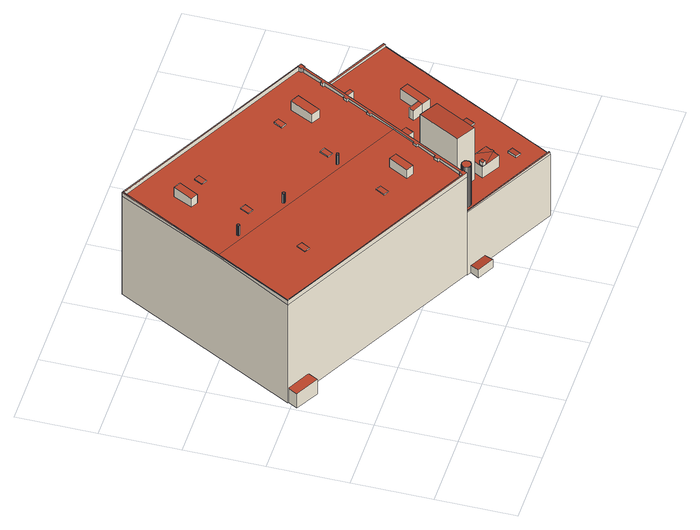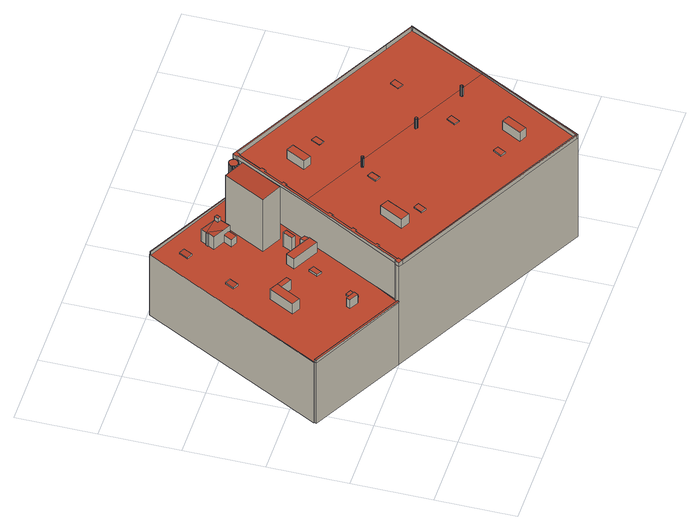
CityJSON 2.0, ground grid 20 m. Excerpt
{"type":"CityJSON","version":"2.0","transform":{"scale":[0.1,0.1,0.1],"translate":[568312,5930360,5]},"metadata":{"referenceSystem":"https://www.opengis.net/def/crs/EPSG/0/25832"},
"CityObjects":{
"building1":{"type":"Building","attributes":{"Grundfläche 2D":"4594.056048","Grundhöhe NN":"5.287"},"children":["building1-1","building1-2","building1-3","building1-4","building1-5","building1-6","building1-7","building1-8","building1-9","building1-10","building1-11","building1-12","building1-13","building1-14","building1-15","building1-16","building1-17","building1-18","building1-19","building1-20","building1-21"],"geometry":[{"type":"MultiSurface","lod":"3","boundaries":[[[0,1,2,3]],[[4,5,6,7,8,9,10,11,12,13,14,15,16,17,18,19,20,21,22,23,24,25,26,27,28,29,30,31,32,33,34,35,36,37,38,39,40,41,42,43,44,45,46,47,48,49,50,51]],[[52,53,54,55]],[[44,43,9,8]],[[56,57,58,59]],[[60,61,62,63,64,65,66,67,68,69,70,71,72,73,74,75,76,77,78,79],[80,81,82,83]],[[84,85,86,87,88,61,60,89,90,91,92,93,94,95,96,97,98,99,100],[101,102,103,104],[105,106,107,108]],[[109,110,111]],[[112,113,114]],[[115,116,117,118,119,120,121,122,123,111,110,124,114,113],[125,126,127,128],[129,130,131,132,133,134,135,136,137,138],[139,140,141,142,143],[144,145,146,147,148]],[[120,122,121]],[[149,150,151,152]],[[153,154,155,156]],[[157,158,159]],[[160,161,159,158,162,163],[164,165,166,167,168]],[[169,162,158,170,171,172]],[[173,174,175,176]],[[177,178,179,180,181]],[[182,183,184,185]],[[186,187,188,189,190]],[[3,2,101,104]],[[104,103,0,3]],[[1,0,103,102]],[[102,101,2,1]],[[191,192,193,46,45]],[[193,194,195,196,49,48,47,46]],[[196,197,50,49]],[[51,50,197,198]],[[198,199,200,201,5,4,51]],[[201,202,6,5]],[[203,7,6,202]],[[203,204,8,7]],[[9,87,86,10]],[[11,10,86,85]],[[85,84,12,11]],[[13,12,84,100]],[[100,99,14,13]],[[15,14,99,98]],[[98,97,16,15]],[[17,16,97,96]],[[96,95,18,17]],[[19,18,95,94]],[[20,19,94,93]],[[21,20,93,92]],[[92,91,22,21]],[[23,22,91,90]],[[90,89,24,23]],[[79,25,24,89,60]],[[79,78,26,25]],[[27,26,78,77]],[[77,76,28,27]],[[28,76,75,29]],[[75,74,30,29]],[[72,71,33,32,31,30,74,73]],[[71,70,34,33]],[[35,34,70,69]],[[36,35,69,68]],[[68,67,37,36]],[[37,67,66,38]],[[66,65,39,38]],[[65,64,40,39]],[[64,63,41,40]],[[42,41,63,62]],[[42,62,61,88,43]],[[205,191,45,44]],[[55,54,105,108]],[[52,55,108,107]],[[53,52,107,106]],[[54,53,106,105]],[[204,205,44,8]],[[9,43,88,87]],[[59,58,80,83]],[[83,82,56,59]],[[57,56,82,81]],[[81,80,58,57]],[[123,122,149,152]],[[122,206,150,149]],[[151,150,206,207]],[[156,155,127,126]],[[153,156,126,125]],[[153,125,128,154]],[[155,154,128,127]],[[161,138,137,157,159]],[[158,157,137,136]],[[136,135,170,158]],[[135,134,171,170]],[[134,133,172,171]],[[169,172,133,132]],[[130,129,163,162,169,132,131,208,209]],[[129,138,161,160,163]],[[174,173,210,211,140,139]],[[139,143,175,174]],[[176,175,143,142]],[[141,210,173,176,142]],[[145,178,177,146]],[[144,148,180,179]],[[148,147,181,180]],[[147,146,177,181]],[[190,212,213,116,214,196,195,194,193,215,216,187,186]],[[115,113,197,196,214,116]],[[197,113,112,198]],[[124,110,109,201,200,199,198,112,114]],[[201,109,111,202]],[[202,111,123,152,151,207,217,203]],[[191,205,204,203,217,218]],[[193,192,191,218,215]],[[185,184,219,220]],[[182,185,220,221]],[[183,182,221,222]],[[117,116,213,223]],[[183,222,224,119,118,117,223,219,184]],[[120,119,224,225]],[[122,120,225,226]],[[206,122,226,227]],[[207,206,227,217]],[[188,187,216,228]],[[189,188,228,229]],[[190,189,229,212]],[[223,213,212,229,228,216,215,218,217,227,226,225,224,222,221,220,219]]],"semantics":{"surfaces":[{"type":"RoofSurface"},{"type":"WallSurface"},{"type":"GroundSurface"}],"values":[0,0,0,0,0,0,0,0,0,0,0,0,0,0,0,0,0,0,0,0,1,1,1,1,1,1,1,1,1,1,1,1,1,1,1,1,1,1,1,1,1,1,1,1,1,1,1,1,1,1,1,1,1,1,1,1,1,1,1,1,1,1,1,1,1,1,1,1,1,1,1,1,1,1,1,1,1,1,1,1,1,1,1,1,1,1,1,1,1,1,1,1,1,1,1,1,1,1,1,1,1,1,1,1,1,1,1,1,1,1,1,1,1,1,1,1,1,1,2]}}]},
"building1-1":{"type":"BuildingInstallation","parents":["building1"],"geometry":[{"type":"MultiSurface","lod":"3","boundaries":[[[230,231,232,233]],[[234,235,233,232]],[[230,233,235,236]],[[236,237,231,230]],[[232,231,237,234]]],"semantics":{"surfaces":[{"type":"RoofSurface"},{"type":"WallSurface"}],"values":[0,1,1,1,1]}}]},
"building1-2":{"type":"BuildingInstallation","parents":["building1"],"geometry":[{"type":"MultiSurface","lod":"3","boundaries":[[[238,239,240,241,242,243,244,245,246,247,248,249,250,251,252,253,254,255,256,257,258,259,260,261]],[[244,243,262,263]],[[242,241,264,265]],[[243,242,265,262]],[[245,244,263,266]],[[246,245,266,267]],[[247,246,267,268]],[[248,247,268,269]],[[249,248,269,270]],[[250,249,270,271]],[[251,250,271,272]],[[252,251,272,273]],[[253,252,273,274]],[[254,253,274,275]],[[255,254,275,276]],[[256,255,276,277]],[[257,256,277,278]],[[258,257,278,279]],[[259,258,279,280]],[[260,259,280,281]],[[261,260,281,282]],[[238,261,282,283]],[[239,238,283,284]],[[240,239,284,285]],[[241,240,285,264]]],"semantics":{"surfaces":[{"type":"RoofSurface"},{"type":"WallSurface"}],"values":[0,1,1,1,1,1,1,1,1,1,1,1,1,1,1,1,1,1,1,1,1,1,1,1,1]}}]},
"building1-3":{"type":"BuildingInstallation","parents":["building1"],"geometry":[{"type":"MultiSurface","lod":"3","boundaries":[[[286,287,288,289,290,291,292,293,294,295,296,297,298,299,300,301,302,303,304,305,306,307,308,309,310,311]],[[312,313,290,289]],[[314,315,288,287]],[[315,312,289,288]],[[313,316,291,290]],[[316,317,292,291]],[[317,318,293,292]],[[318,319,294,293]],[[319,320,295,294]],[[320,321,296,295]],[[321,322,297,296]],[[322,323,298,297]],[[323,324,299,298]],[[324,325,300,299]],[[325,326,301,300]],[[326,327,302,301]],[[327,328,303,302]],[[328,329,304,303]],[[329,330,305,304]],[[330,331,306,305]],[[331,332,307,306]],[[332,333,308,307]],[[333,334,309,308]],[[334,335,310,309]],[[335,336,311,310]],[[336,337,286,311]],[[337,314,287,286]]],"semantics":{"surfaces":[{"type":"RoofSurface"},{"type":"WallSurface"}],"values":[0,1,1,1,1,1,1,1,1,1,1,1,1,1,1,1,1,1,1,1,1,1,1,1,1,1,1]}}]},
"building1-4":{"type":"BuildingInstallation","parents":["building1"],"geometry":[{"type":"MultiSurface","lod":"3","boundaries":[[[338,339,340,341]],[[341,340,342,343]],[[338,341,343,344]],[[339,338,344,345]],[[340,339,345,342]]],"semantics":{"surfaces":[{"type":"RoofSurface"},{"type":"WallSurface"}],"values":[0,1,1,1,1]}}]},
"building1-5":{"type":"BuildingInstallation","parents":["building1"],"geometry":[{"type":"MultiSurface","lod":"3","boundaries":[[[346,347,348,349]],[[349,348,350,351]],[[346,349,351,352]],[[352,353,347,346]],[[348,347,353,350]]],"semantics":{"surfaces":[{"type":"RoofSurface"},{"type":"WallSurface"}],"values":[0,1,1,1,1]}}]},
"building1-6":{"type":"BuildingInstallation","parents":["building1"],"geometry":[{"type":"MultiSurface","lod":"3","boundaries":[[[354,355,356,357]],[[357,356,358,359]],[[354,357,359,360]],[[355,354,360,361]],[[356,355,361,358]]],"semantics":{"surfaces":[{"type":"RoofSurface"},{"type":"WallSurface"}],"values":[0,1,1,1,1]}}]},
"building1-7":{"type":"BuildingInstallation","parents":["building1"],"geometry":[{"type":"MultiSurface","lod":"3","boundaries":[[[362,363,364,365]],[[366,367,365,364]],[[362,365,367,368]],[[368,369,363,362]],[[364,363,369,366]]],"semantics":{"surfaces":[{"type":"RoofSurface"},{"type":"WallSurface"}],"values":[0,1,1,1,1]}}]},
"building1-8":{"type":"BuildingInstallation","parents":["building1"],"geometry":[{"type":"MultiSurface","lod":"3","boundaries":[[[370,371,372,373,374,375,376,377,378,379,380,381,382,383,384,385,386,387,388,389,390,391,392,393,394]],[[372,371,395,396]],[[373,372,396,397]],[[370,394,398,399]],[[371,370,399,395]],[[374,373,397,400]],[[375,374,400,401]],[[376,375,401,402]],[[377,376,402,403]],[[378,377,403,404]],[[379,378,404,405]],[[380,379,405,406]],[[381,380,406,407]],[[382,381,407,408]],[[383,382,408,409]],[[384,383,409,410]],[[385,384,410,411]],[[386,385,411,412]],[[387,386,412,413]],[[388,387,413,414]],[[389,388,414,415]],[[390,389,415,416]],[[391,390,416,417]],[[392,391,417,418]],[[393,392,418,419]],[[394,393,419,398]]],"semantics":{"surfaces":[{"type":"RoofSurface"},{"type":"WallSurface"}],"values":[0,1,1,1,1,1,1,1,1,1,1,1,1,1,1,1,1,1,1,1,1,1,1,1,1,1]}}]},
"building1-9":{"type":"BuildingInstallation","parents":["building1"],"geometry":[{"type":"MultiSurface","lod":"3","boundaries":[[[420,421,422,423]],[[423,422,164,168]],[[420,423,168,167]],[[421,420,167,166]],[[164,422,421,166,165]]],"semantics":{"surfaces":[{"type":"RoofSurface"},{"type":"WallSurface"}],"values":[0,1,1,1,1]}}]},
"building1-10":{"type":"BuildingInstallation","parents":["building1"],"geometry":[{"type":"MultiSurface","lod":"3","boundaries":[[[424,425,426,427,428,429,430,431,432,433,434,435,436,437,438,439,440,441,442,443,444,445,446,447,448,449,450,451,452,453,454,455,456,457,458,459,460,461,462,463,464,465,466,467,468,469,470,471,472,473,474,475,476,477,478,479,480,481,482,483,484,485,486,487,488,489,490,491,492,493,494,495,496,497,498,499,500]],[[428,427,501,502]],[[429,428,502,503]],[[430,429,503,504]],[[431,430,504,505]],[[432,431,505,506]],[[499,498,507,508]],[[500,499,508,509]],[[424,500,509,510]],[[425,424,510,511]],[[426,425,511,512]],[[427,426,512,501]],[[433,432,506,513]],[[434,433,513,514]],[[435,434,514,515]],[[436,435,515,516]],[[437,436,516,517]],[[438,437,517,518]],[[439,438,518,519]],[[440,439,519,520]],[[441,440,520,521]],[[442,441,521,522]],[[443,442,522,523]],[[444,443,523,524]],[[445,444,524,525]],[[446,445,525,526]],[[447,446,526,527]],[[448,447,527,528]],[[449,448,528,529]],[[450,449,529,530]],[[451,450,530,531]],[[452,451,531,532]],[[453,452,532,533]],[[454,453,533,534]],[[455,454,534,535]],[[456,455,535,536]],[[457,456,536,537]],[[458,457,537,538]],[[459,458,538,539]],[[460,459,539,540]],[[461,460,540,541]],[[462,461,541,542]],[[463,462,542,543]],[[464,463,543,544]],[[465,464,544,545]],[[466,465,545,546]],[[467,466,546,547]],[[468,467,547,548]],[[469,468,548,549]],[[470,469,549,550]],[[471,470,550,551]],[[472,471,551,552]],[[473,472,552,553]],[[474,473,553,554]],[[475,474,554,555]],[[476,475,555,556]],[[477,476,556,557]],[[478,477,557,558]],[[479,478,558,559]],[[480,479,559,560]],[[481,480,560,561]],[[482,481,561,562]],[[483,482,562,563]],[[484,483,563,564]],[[485,484,564,565]],[[486,485,565,566]],[[487,486,566,567]],[[488,487,567,568]],[[489,488,568,569]],[[490,489,569,570]],[[491,490,570,571]],[[492,491,571,572]],[[493,492,572,573]],[[494,493,573,574]],[[495,494,574,575]],[[496,495,575,576]],[[497,496,576,577]],[[498,497,577,507]]],"semantics":{"surfaces":[{"type":"RoofSurface"},{"type":"WallSurface"}],"values":[0,1,1,1,1,1,1,1,1,1,1,1,1,1,1,1,1,1,1,1,1,1,1,1,1,1,1,1,1,1,1,1,1,1,1,1,1,1,1,1,1,1,1,1,1,1,1,1,1,1,1,1,1,1,1,1,1,1,1,1,1,1,1,1,1,1,1,1,1,1,1,1,1,1,1,1,1,1]}}]},
"building1-11":{"type":"BuildingInstallation","parents":["building1"],"geometry":[{"type":"MultiSurface","lod":"3","boundaries":[[[578,579,580,581]],[[581,580,582,583]],[[578,581,583,584]],[[579,578,584,585]],[[580,579,585,582]]],"semantics":{"surfaces":[{"type":"RoofSurface"},{"type":"WallSurface"}],"values":[0,1,1,1,1]}}]},
"building1-12":{"type":"BuildingInstallation","parents":["building1"],"geometry":[{"type":"MultiSurface","lod":"3","boundaries":[[[586,587,588,589]],[[589,588,590,591]],[[586,589,591,592]],[[587,586,592,593]],[[588,587,593,590]]],"semantics":{"surfaces":[{"type":"RoofSurface"},{"type":"WallSurface"}],"values":[0,1,1,1,1]}}]},
"building1-13":{"type":"BuildingInstallation","parents":["building1"],"geometry":[{"type":"MultiSurface","lod":"3","boundaries":[[[594,595,596,597]],[[597,596,598,599]],[[594,597,599,600]],[[595,594,600,601]],[[596,595,601,598]]],"semantics":{"surfaces":[{"type":"RoofSurface"},{"type":"WallSurface"}],"values":[0,1,1,1,1]}}]},
"building1-14":{"type":"BuildingInstallation","parents":["building1"],"geometry":[{"type":"MultiSurface","lod":"3","boundaries":[[[602,603,179,178]],[[145,604,602,178]],[[604,605,603,602]],[[605,144,179,603]]],"semantics":{"surfaces":[{"type":"RoofSurface"},{"type":"WallSurface"}],"values":[0,1,1,1]}}]},
"building1-15":{"type":"BuildingInstallation","parents":["building1"],"geometry":[{"type":"MultiSurface","lod":"3","boundaries":[[[214,606,607,608,609]],[[116,117,606,214,609,115]],[[117,118,607,606]],[[118,121,608,607]],[[121,115,609,608]]],"semantics":{"surfaces":[{"type":"RoofSurface"},{"type":"WallSurface"}],"values":[0,1,1,1,1]}}]},
"building1-16":{"type":"BuildingInstallation","parents":["building1"],"geometry":[{"type":"MultiSurface","lod":"3","boundaries":[[[610,611,209,208]],[[610,208,131,612]],[[611,610,612,613]],[[613,130,209,611]]],"semantics":{"surfaces":[{"type":"RoofSurface"},{"type":"WallSurface"}],"values":[0,1,1,1]}}]},
"building1-17":{"type":"BuildingInstallation","parents":["building1"],"geometry":[{"type":"MultiSurface","lod":"3","boundaries":[[[614,615,616,617]],[[617,616,618,619]],[[614,617,619,620]],[[615,614,620,621]],[[616,615,621,618]]],"semantics":{"surfaces":[{"type":"RoofSurface"},{"type":"WallSurface"}],"values":[0,1,1,1,1]}}]},
"building1-18":{"type":"BuildingInstallation","parents":["building1"],"geometry":[{"type":"MultiSurface","lod":"3","boundaries":[[[622,623,624,625]],[[625,624,626,627]],[[622,625,627,628]],[[623,622,628,629]],[[624,623,629,626]]],"semantics":{"surfaces":[{"type":"RoofSurface"},{"type":"WallSurface"}],"values":[0,1,1,1,1]}}]},
"building1-19":{"type":"BuildingInstallation","parents":["building1"],"geometry":[{"type":"MultiSurface","lod":"3","boundaries":[[[630,631,632,633]],[[633,632,634,635]],[[630,633,635,636]],[[630,636,637,631]],[[637,634,632,631]]],"semantics":{"surfaces":[{"type":"RoofSurface"},{"type":"WallSurface"}],"values":[0,1,1,1,1]}}]},
"building1-20":{"type":"BuildingInstallation","parents":["building1"],"geometry":[{"type":"MultiSurface","lod":"3","boundaries":[[[638,639,211,210]],[[141,640,638,210]],[[640,641,639,638]],[[641,140,211,639]]],"semantics":{"surfaces":[{"type":"RoofSurface"},{"type":"WallSurface"}],"values":[0,1,1,1]}}]},
"building1-21":{"type":"BuildingInstallation","parents":["building1"],"geometry":[{"type":"MultiSurface","lod":"3","boundaries":[[[642,643,644,645]],[[645,644,646,647]],[[642,645,647,648]],[[643,642,648,649]],[[644,643,649,646]]],"semantics":{"surfaces":[{"type":"RoofSurface"},{"type":"WallSurface"}],"values":[0,1,1,1,1]}}]}
},
"vertices":[
[644,582,342],[614,523,342],[635,512,342],[666,571,342],[713,461,323],[781,590,323],[783,589,323],[788,599,323],[778,605,323],[777,602,323],[772,594,323],[776,592,323],[774,589,323],[747,538,323],[743,540,323],[739,533,323],[743,531,323],[713,474,323],[709,476,323],[704,466,323],[708,464,323],[678,409,323],[675,411,323],[670,400,323],[673,399,323],[610,279,323],[607,281,323],[601,271,323],[605,269,323],[579,220,323],[575,222,323],[573,218,323],[572,216,323],[569,211,323],[573,208,323],[542,149,323],[539,151,323],[535,143,323],[99,372,323],[26,411,323],[26,410,323],[22,412,323],[24,415,323],[265,872,323],[267,874,323],[264,876,323],[19,411,323],[20,410,323],[21,410,323],[543,134,323],[549,145,323],[547,146,323],[293,761,341],[268,712,341],[286,703,341],[312,751,341],[521,313,342],[496,264,342],[514,255,342],[540,303,342],[640,337,319],[126,608,319],[24,415,311],[22,412,311],[26,410,311],[26,411,311],[99,372,311],[535,143,311],[539,151,312],[542,149,312],[573,208,314],[569,211,314],[572,216,314],[573,218,314],[575,222,314],[579,220,314],[605,269,316],[601,271,316],[607,281,317],[610,279,317],[514,255,314],[496,264,314],[521,313,316],[540,303,316],[774,589,312],[776,592,312],[772,594,312],[777,602,311],[265,872,311],[673,399,317],[670,400,317],[675,411,317],[678,409,317],[708,464,315],[704,466,315],[709,476,315],[713,474,315],[743,531,313],[739,533,313],[743,540,313],[747,538,313],[635,512,315],[614,523,315],[644,582,313],[666,571,313],[286,703,315],[268,712,315],[293,761,313],[312,751,313],[781,590,199],[752,535,199],[783,589,199],[547,146,199],[549,145,199],[578,206,199],[544,136,199],[543,134,199],[543,133,199],[784,6,194],[786,5,194],[1029,466,194],[786,9,194],[1027,467,194],[786,595,199],[713,461,199],[710,253,198],[655,148,198],[605,175,199],[660,280,199],[684,167,197],[687,166,197],[702,158,197],[731,143,196],[723,128,196],[725,127,196],[722,121,196],[720,122,196],[712,107,196],[665,132,197],[735,317,198],[681,346,199],[668,352,199],[679,373,199],[746,338,198],[834,323,196],[841,335,196],[868,386,196],[889,375,196],[855,312,196],[1027,467,202],[1029,472,202],[788,599,202],[786,595,202],[710,253,360],[660,280,363],[605,175,363],[655,148,360],[712,107,232],[720,122,233],[674,127,231],[670,141,232],[665,132,231],[702,158,234],[684,167,234],[667,132,231],[671,139,232],[672,141,232],[679,137,232],[674,128,232],[731,143,234],[722,121,233],[725,127,234],[723,128,234],[668,352,230],[735,317,230],[746,338,230],[679,373,230],[868,386,227],[841,335,227],[834,323,227],[855,312,227],[889,375,227],[582,84,28],[593,106,26],[552,128,26],[540,106,28],[21,410,48],[20,410,48],[8,386,48],[67,354,48],[80,379,48],[264,876,311],[124,609,319],[19,411,311],[20,410,311],[21,410,311],[543,134,311],[549,145,312],[547,146,312],[646,334,319],[713,461,315],[781,590,312],[783,589,312],[788,599,311],[778,605,311],[267,874,311],[1029,472,194],[788,599,199],[702,158,219],[687,166,219],[668,352,229],[681,346,229],[80,379,3],[543,134,3],[543,134,202],[19,411,3],[20,410,3],[788,599,3],[264,876,3],[552,128,3],[540,106,3],[582,84,3],[593,106,3],[543,133,3],[786,5,3],[1029,466,3],[1027,467,3],[1029,472,3],[8,386,3],[67,354,3],
[453,314,317],[440,321,317],[428,299,317],[441,292,317],[428,299,314],[441,292,314],[453,314,315],[440,321,315],
[499,430,348],[499,431,348],[499,432,348],[498,432,348],[497,432,348],[496,432,348],[495,432,348],[494,432,348],[494,431,348],[493,431,348],[493,430,348],[493,429,348],[493,428,348],[494,427,348],[494,426,348],[495,426,348],[496,426,348],[497,426,348],[498,426,348],[499,427,348],[499,428,348],[500,428,348],[500,429,348],[500,430,348],[496,432,318],[495,432,318],[498,432,318],[497,432,318],[494,432,318],[494,431,318],[493,431,318],[493,430,318],[493,429,318],[493,428,318],[494,427,318],[494,426,318],[495,426,318],[496,426,318],[497,426,318],[498,426,318],[499,427,318],[499,428,318],[500,428,318],[500,429,318],[500,430,318],[499,430,318],[499,431,318],[499,432,318],
[208,585,348],[208,586,348],[207,586,348],[206,586,348],[205,586,348],[204,585,348],[204,584,348],[203,584,348],[203,583,348],[203,582,348],[203,581,348],[204,581,348],[204,580,348],[205,580,348],[205,579,348],[206,579,348],[207,579,348],[208,579,348],[208,580,348],[209,580,348],[209,581,348],[210,582,348],[210,583,348],[210,584,348],[209,584,348],[209,585,348],[206,586,318],[205,586,318],[208,586,318],[207,586,318],[204,585,318],[204,584,318],[203,584,318],[203,583,318],[203,582,318],[203,581,318],[204,581,318],[204,580,318],[205,580,318],[205,579,318],[206,579,318],[207,579,318],[208,579,318],[208,580,318],[209,580,318],[209,581,318],[210,582,318],[210,583,318],[210,584,318],[209,584,318],[209,585,318],[208,585,318],
[222,436,317],[208,444,317],[196,421,317],[210,414,317],[196,421,314],[210,414,314],[222,436,315],[208,444,315],
[604,601,317],[591,608,317],[579,586,317],[593,579,317],[579,586,314],[593,579,314],[604,601,313],[591,608,313],
[305,594,320],[291,601,320],[279,579,320],[293,572,320],[279,579,318],[293,572,318],[305,594,317],[291,601,317],
[536,471,320],[522,478,320],[511,456,320],[524,449,320],[511,456,318],[524,449,318],[536,471,317],[522,478,317],
[339,516,348],[338,516,348],[337,516,348],[337,515,348],[336,515,348],[335,514,348],[335,513,348],[335,512,348],[335,511,348],[336,510,348],[337,509,348],[338,509,348],[339,509,348],[340,509,348],[340,510,348],[341,510,348],[341,511,348],[341,512,348],[342,512,348],[342,513,348],[341,513,348],[341,514,348],[341,515,348],[340,515,348],[339,515,348],[338,516,318],[337,516,318],[337,515,318],[339,515,318],[339,516,318],[336,515,318],[335,514,318],[335,513,318],[335,512,318],[335,511,318],[336,510,318],[337,509,318],[338,509,318],[339,509,318],[340,509,318],[340,510,318],[341,510,318],[341,511,318],[341,512,318],[342,512,318],[342,513,318],[341,513,318],[341,514,318],[341,515,318],[340,515,318],
[679,137,243],[672,141,243],[667,132,243],[674,128,243],
[568,132,323],[569,132,323],[570,132,323],[571,132,323],[572,132,323],[573,132,323],[574,132,323],[574,133,323],[575,133,323],[576,133,323],[576,134,323],[577,134,323],[578,135,323],[579,135,323],[579,136,323],[580,136,323],[580,137,323],[581,138,323],[581,139,323],[582,140,323],[582,141,323],[582,142,323],[582,143,323],[582,144,323],[582,145,323],[582,146,323],[582,147,323],[581,148,323],[581,149,323],[581,150,323],[580,150,323],[580,151,323],[579,152,323],[578,153,323],[577,153,323],[576,154,323],[575,154,323],[574,155,323],[573,155,323],[572,155,323],[571,155,323],[570,155,323],[569,155,323],[568,155,323],[567,155,323],[567,154,323],[566,154,323],[565,154,323],[565,153,323],[564,153,323],[563,153,323],[563,152,323],[562,152,323],[562,151,323],[561,151,323],[561,150,323],[561,149,323],[560,149,323],[560,148,323],[560,147,323],[559,146,323],[559,145,323],[559,144,323],[559,143,323],[559,142,323],[560,141,323],[560,140,323],[560,139,323],[561,138,323],[561,137,323],[562,136,323],[563,135,323],[564,134,323],[565,134,323],[566,133,323],[567,133,323],[568,133,323],[571,132,199],[572,132,199],[573,132,199],[574,132,199],[574,133,199],[575,133,199],[566,133,199],[567,133,199],[568,133,199],[568,132,199],[569,132,199],[570,132,199],[576,133,199],[576,134,199],[577,134,199],[578,135,199],[579,135,199],[579,136,199],[580,136,199],[580,137,199],[581,138,199],[581,139,199],[582,140,199],[582,141,199],[582,142,199],[582,143,199],[582,144,199],[582,145,199],[582,146,199],[582,147,199],[581,148,199],[581,149,199],[581,150,199],[580,150,199],[580,151,199],[579,152,199],[578,153,199],[577,153,199],[576,154,199],[575,154,199],[574,155,199],[573,155,199],[572,155,199],[571,155,199],[570,155,199],[569,155,199],[568,155,199],[567,155,199],[567,154,199],[566,154,199],[565,154,199],[565,153,199],[564,153,199],[563,153,199],[563,152,199],[562,152,199],[562,151,199],[561,151,199],[561,150,199],[561,149,199],[560,149,199],[560,148,199],[560,147,199],[559,146,199],[559,145,199],[559,144,199],[559,143,199],[559,142,199],[560,141,199],[560,140,199],[560,139,199],[561,138,199],[561,137,199],[562,136,199],[563,135,199],[564,134,199],[565,134,199],
[834,200,199],[846,222,199],[832,229,200],[821,207,200],[832,229,195],[821,207,195],[834,200,195],[846,222,195],
[680,293,241],[692,317,241],[683,322,241],[670,298,241],[683,322,199],[670,298,199],[680,293,198],[692,317,198],
[755,395,203],[743,402,203],[731,380,203],[744,373,203],[731,380,198],[744,373,198],[755,395,198],[743,402,198],
[813,349,227],[807,337,227],[813,349,197],[807,337,197],
[543,133,202],[784,6,202],[786,9,202],[544,136,202],
[713,179,219],[698,187,219],[713,179,197],[698,187,197],
[833,487,225],[838,497,225],[815,509,225],[810,499,225],[815,509,198],[810,499,198],[833,487,198],[838,497,198],
[810,498,203],[797,505,203],[785,483,203],[798,476,203],[785,483,198],[798,476,198],[810,498,198],[797,505,198],
[766,71,199],[778,93,199],[764,100,200],[753,78,200],[764,100,195],[753,78,195],[766,71,195],[778,93,195],
[661,338,225],[673,331,225],[661,338,199],[673,331,199],
[373,724,317],[359,731,317],[348,709,317],[361,702,317],[348,709,314],[361,702,314],[373,724,313],[359,731,313]
]}
